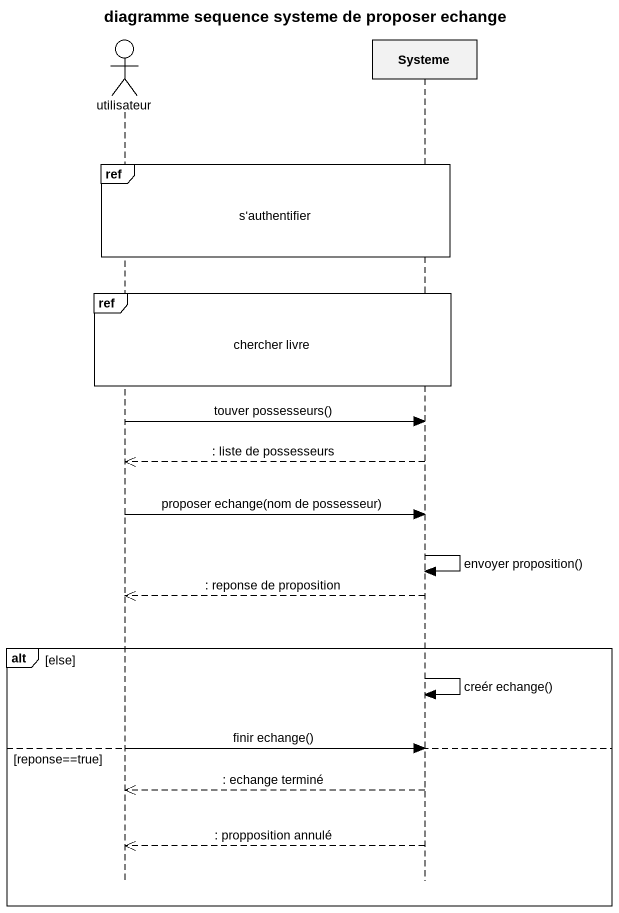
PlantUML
@startuml
title diagramme sequence systeme de proposer echange
hide footbox
actor utilisateur
participant Systeme

ref over utilisateur, Systeme : s'authentifier
ref over utilisateur, Systeme : chercher livre
utilisateur -> Systeme : touver possesseurs()
Systeme -->> utilisateur : : liste de possesseurs
utilisateur -> Systeme : proposer echange(nom de possesseur)
Systeme -> Systeme : envoyer proposition()
Systeme -->> utilisateur : : reponse de proposition
alt else
  Systeme -> Systeme : creér echange()
else reponse==true
  utilisateur -> Systeme : finir echange()
  Systeme -->> utilisateur : : echange terminé
  Systeme -->> utilisateur : : propposition annulé
end
@enduml
